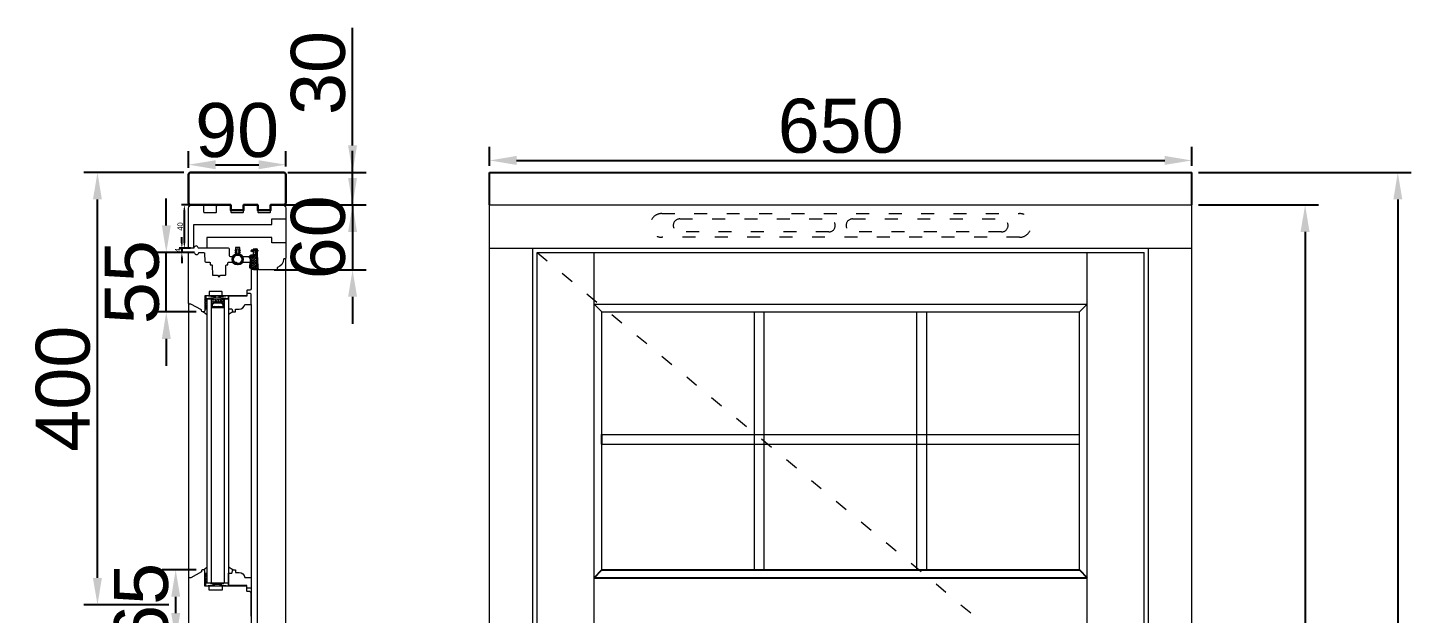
# Model space of a CAD drawing. Header units: millimetres. Extents: x 0 to 182016, y 11 to 3710.
# Drawn here: x 137116 to 138397, y 2054 to 2596 of the extents above; entities that cross this region are included whole.
import ezdxf

# ---------------------------------------------------------------- set-up
doc = ezdxf.new("R2010")
doc.units = ezdxf.units.MM
doc.linetypes.add('ACAD_ISO03W100', pattern=[30, 12, -18])
for name, color, linetype, lineweight in [('Matmenys', 10, 'Continuous', 20), ('OTHER', 251, 'Continuous', 13), ('Stakta', 7, 'Continuous', 25), ('Testinės profilio linijos', 7, 'Continuous', 5)]:
    doc.layers.add(name, color=color, linetype=linetype, lineweight=lineweight)
doc.layers.add('Stiklo paketas', color=7, linetype='Continuous')
doc.styles.get("Standard").update_dxf_attribs({"font": 'arial.ttf'})
doc.dimstyles.new('2', dxfattribs={"dimscale": 2, "dimtxt": 2.5, "dimasz": 2.5, "dimexe": 1.25, "dimexo": 0.625, "dimtad": 1, "dimtxsty": 'Standard', "dimcen": 2.5, "dimadec": 0, "dimazin": 0, "dimtfac": 1, "dimtmove": 0, "dimatfit": 3, "dimfxl": 1, "dimarcsym": 0})
doc.dimstyles.new('Padidinti matmenys', dxfattribs={"dimscale": 10, "dimtxt": 5, "dimasz": 2.5, "dimexe": 1.25, "dimexo": 0.625, "dimtad": 1, "dimdec": 1, "dimtxsty": 'Standard', "dimcen": 2.5, "dimadec": 0, "dimazin": 0, "dimtfac": 1, "dimtdec": 1, "dimtmove": 0, "dimatfit": 3, "dimfxl": 1, "dimarcsym": 0})

# ---------------------------------------------------------------- blocks, each defined once
blk = doc.blocks.new('*D1897')
at = {"color": 0, "lineweight": -2, "transparency": 16777216}
for p, q in [((137543.6, 2468.4), (137543.6, 2485.8)), ((138193.6, 2468.4), (138193.6, 2485.8)), ((137568.6, 2473.3), (138168.6, 2473.3))]:
    blk.add_line(p, q, dxfattribs=at)
at = {"color": 0, "transparency": 16777216}
for points in [[(137568.6, 2477.5), (137568.6, 2469.2), (137543.6, 2473.3)], [(138168.6, 2477.5), (138168.6, 2469.2), (138193.6, 2473.3)]]:
    blk.add_solid(points, dxfattribs=at)
at = {"layer": 'Defpoints', "color": 0, "transparency": 16777216}
for p in [(138193.6, 2473.3), (137543.6, 2462.2), (138193.6, 2462.2)]:
    blk.add_point(p, dxfattribs=at)
at = {"color": 0, "lineweight": 5, "transparency": 16777216, "insert": (137868.6, 2505.1), "char_height": 50, "attachment_point": 5}
blk.add_mtext('650', dxfattribs=at)
blk = doc.blocks.new('*D1898')
at = {"color": 0, "lineweight": -2, "transparency": 16777216}
for p, q in [((138199.8, 2432.2), (138311.1, 2432.2)), ((138298.6, 2407.2), (138298.6, 1337.2)), ((138249.8, 1312.2), (138311.1, 1312.2))]:
    blk.add_line(p, q, dxfattribs=at)
at = {"color": 0, "transparency": 16777216}
for points in [[(138294.4, 2407.2), (138302.7, 2407.2), (138298.6, 2432.2)], [(138294.4, 1337.2), (138302.7, 1337.2), (138298.6, 1312.2)]]:
    blk.add_solid(points, dxfattribs=at)
at = {"layer": 'Defpoints', "color": 0, "transparency": 16777216}
for p in [(138193.6, 2432.2), (138243.6, 1312.2), (138298.6, 1312.2)]:
    blk.add_point(p, dxfattribs=at)
at = {"color": 0, "lineweight": 5, "transparency": 16777216, "insert": (138266.8, 1872.2), "char_height": 50, "attachment_point": 5, "rotation": 90}
blk.add_mtext('1120', dxfattribs=at)
blk = doc.blocks.new('*D1899')
at = {"layer": 'Defpoints', "color": 0, "transparency": 16777216}
for p in [(137273.4, 2432.2), (137261, 2392.2), (137267.9, 2392.2)]:
    blk.add_point(p, dxfattribs=at)
at = {"layer": 'Matmenys', "color": 0, "lineweight": -2, "transparency": 16777216}
for p, q in [((137272.1, 2432.2), (137258.5, 2432.2)), ((137261, 2427.2), (137261, 2397.2)), ((137266.6, 2392.2), (137258.5, 2392.2))]:
    blk.add_line(p, q, dxfattribs=at)
at = {"layer": 'Matmenys', "color": 0, "transparency": 16777216}
for points in [[(137260.2, 2427.2), (137261.9, 2427.2), (137261, 2432.2)], [(137260.2, 2397.2), (137261.9, 2397.2), (137261, 2392.2)]]:
    blk.add_solid(points, dxfattribs=at)
at = {"layer": 'Matmenys', "color": 0, "lineweight": 5, "transparency": 16777216, "insert": (137257.2, 2412.2), "char_height": 5, "attachment_point": 5, "rotation": 90}
blk.add_mtext('40', dxfattribs=at)
blk = doc.blocks.new('*D1900')
at = {"color": 0, "lineweight": -2, "transparency": 16777216}
for p, q in [((137416.8, 2457.2), (137416.8, 2482.2)), ((137352.6, 2432.2), (137429.3, 2432.2)), ((137416.8, 2432.2), (137416.8, 2372.2)), ((137344.1, 2372.2), (137429.3, 2372.2)), ((137416.8, 2347.2), (137416.8, 2322.2))]:
    blk.add_line(p, q, dxfattribs=at)
at = {"color": 0, "transparency": 16777216}
for points in [[(137412.6, 2457.2), (137420.9, 2457.2), (137416.8, 2432.2)], [(137412.6, 2347.2), (137420.9, 2347.2), (137416.8, 2372.2)]]:
    blk.add_solid(points, dxfattribs=at)
at = {"layer": 'Defpoints', "color": 0, "transparency": 16777216}
for p in [(137346.4, 2432.2), (137337.9, 2372.2), (137416.8, 2372.2)]:
    blk.add_point(p, dxfattribs=at)
at = {"color": 0, "lineweight": 5, "transparency": 16777216, "insert": (137385, 2402.2), "char_height": 50, "attachment_point": 5, "rotation": 90}
blk.add_mtext('60', dxfattribs=at)
blk = doc.blocks.new('*D1901')
at = {"color": 0, "lineweight": -2, "transparency": 16777216}
for p, q in [((137244.3, 2413.2), (137244.3, 2438.2)), ((137270.4, 2388.2), (137231.8, 2388.2)), ((137244.3, 2333.2), (137244.3, 2388.2)), ((137272.1, 2333.2), (137231.8, 2333.2)), ((137244.3, 2308.2), (137244.3, 2283.2))]:
    blk.add_line(p, q, dxfattribs=at)
at = {"color": 0, "transparency": 16777216}
for points in [[(137240.2, 2413.2), (137248.5, 2413.2), (137244.3, 2388.2)], [(137240.2, 2308.2), (137248.5, 2308.2), (137244.3, 2333.2)]]:
    blk.add_solid(points, dxfattribs=at)
at = {"layer": 'Defpoints', "color": 0, "transparency": 16777216}
for p in [(137244.3, 2388.2), (137276.6, 2388.2), (137278.4, 2333.2)]:
    blk.add_point(p, dxfattribs=at)
at = {"color": 0, "lineweight": 5, "transparency": 16777216, "insert": (137212.7, 2360.7), "char_height": 50, "attachment_point": 5, "rotation": 90}
blk.add_mtext('55', dxfattribs=at)
blk = doc.blocks.new('*D1902')
at = {"color": 0, "lineweight": -2, "transparency": 16777216}
for p, q in [((137264.9, 2466.4), (137264.9, 2481.9)), ((137354.9, 2467.6), (137354.9, 2481.9)), ((137289.9, 2469.4), (137329.9, 2469.4))]:
    blk.add_line(p, q, dxfattribs=at)
at = {"color": 0, "transparency": 16777216}
for points in [[(137289.9, 2473.5), (137289.9, 2465.2), (137264.9, 2469.4)], [(137329.9, 2473.5), (137329.9, 2465.2), (137354.9, 2469.4)]]:
    blk.add_solid(points, dxfattribs=at)
at = {"layer": 'Defpoints', "color": 0, "transparency": 16777216}
for p in [(137264.9, 2460.2), (137354.9, 2469.4), (137354.9, 2461.3)]:
    blk.add_point(p, dxfattribs=at)
at = {"color": 0, "lineweight": 5, "transparency": 16777216, "insert": (137309.9, 2501.1), "char_height": 50, "attachment_point": 5}
blk.add_mtext('90', dxfattribs=at)
blk = doc.blocks.new('*D1903')
at = {"layer": 'Defpoints', "color": 0, "transparency": 16777216}
for p in [(137258.7, 2388.2), (137267.9, 2392.2), (137268.1, 2388.2)]:
    blk.add_point(p, dxfattribs=at)
at = {"layer": 'Matmenys', "color": 0, "lineweight": -2, "transparency": 16777216}
for p, q in [((137258.7, 2397.2), (137258.7, 2402.2)), ((137266.6, 2392.2), (137256.2, 2392.2)), ((137266.9, 2388.2), (137256.2, 2388.2)), ((137258.7, 2392.2), (137258.7, 2388.2)), ((137258.7, 2383.2), (137258.7, 2378.2))]:
    blk.add_line(p, q, dxfattribs=at)
at = {"layer": 'Matmenys', "color": 0, "transparency": 16777216}
for points in [[(137257.9, 2397.2), (137259.6, 2397.2), (137258.7, 2392.2)], [(137257.9, 2383.2), (137259.6, 2383.2), (137258.7, 2388.2)]]:
    blk.add_solid(points, dxfattribs=at)
at = {"layer": 'Matmenys', "color": 0, "lineweight": 5, "transparency": 16777216, "insert": (137255, 2390.2), "char_height": 5, "attachment_point": 5, "rotation": 90}
blk.add_mtext('4', dxfattribs=at)
blk = doc.blocks.new('*D2133')
at = {"color": 0, "lineweight": -2, "ltscale": 0.1, "transparency": 16777216}
for p, q in [((137416.8, 2487.2), (137416.8, 2596.1)), ((137356.8, 2462.2), (137429.3, 2462.2)), ((137416.8, 2432.2), (137416.8, 2462.2)), ((137356.8, 2432.2), (137429.3, 2432.2)), ((137416.8, 2407.2), (137416.8, 2382.2))]:
    blk.add_line(p, q, dxfattribs=at)
at = {"color": 0, "ltscale": 0.1, "transparency": 16777216}
for points in [[(137412.6, 2487.2), (137420.9, 2487.2), (137416.8, 2462.2)], [(137412.6, 2407.2), (137420.9, 2407.2), (137416.8, 2432.2)]]:
    blk.add_solid(points, dxfattribs=at)
at = {"layer": 'Defpoints', "color": 0, "ltscale": 0.1, "transparency": 16777216}
for p in [(137350.6, 2462.2), (137416.8, 2462.2), (137350.6, 2432.2)]:
    blk.add_point(p, dxfattribs=at)
at = {"color": 0, "ltscale": 0.1, "transparency": 16777216, "insert": (137385, 2554.2), "char_height": 50, "attachment_point": 5, "rotation": 90}
blk.add_mtext('30', dxfattribs=at)
blk = doc.blocks.new('*D2134')
at = {"color": 0, "lineweight": -2, "ltscale": 0.1, "transparency": 16777216}
for p, q in [((138199.8, 2462.2), (138396.9, 2462.2)), ((138384.4, 2437.2), (138384.4, 1337.2)), ((138249.8, 1312.2), (138396.9, 1312.2))]:
    blk.add_line(p, q, dxfattribs=at)
at = {"color": 0, "ltscale": 0.1, "transparency": 16777216}
for points in [[(138380.3, 2437.2), (138388.6, 2437.2), (138384.4, 2462.2)], [(138380.3, 1337.2), (138388.6, 1337.2), (138384.4, 1312.2)]]:
    blk.add_solid(points, dxfattribs=at)
at = {"layer": 'Defpoints', "color": 0, "ltscale": 0.1, "transparency": 16777216}
for p in [(138193.6, 2462.2), (138243.6, 1312.2), (138384.4, 1312.2)]:
    blk.add_point(p, dxfattribs=at)
at = {"color": 0, "ltscale": 0.1, "transparency": 16777216, "insert": (138352.6, 1887.2), "char_height": 50, "attachment_point": 5, "rotation": 90}
blk.add_mtext('1150', dxfattribs=at)
blk = doc.blocks.new('tv')
at = {"linetype": 'ACAD_ISO03W100', "lineweight": 5}
for p, q in [((29400.1, 41533.7), (29731.1, 41533.7)), ((29731.1, 41511.7), (29400.1, 41511.7))]:
    blk.add_line(p, q, dxfattribs=at)
for points in [[(29416.6, 41528.7), (29554.6, 41528.7, -1), (29554.6, 41516.7), (29416.6, 41516.7, -1)], [(29576.6, 41516.7, -1), (29576.6, 41528.7), (29714.6, 41528.7, -1), (29714.6, 41516.7)]]:
    blk.add_lwpolyline(points, format="xyb", close=True, dxfattribs=at)
for centre, start, end in [((29400.1, 41522.7), 90, 270), ((29731.1, 41522.7), 270, 90)]:
    blk.add_arc(centre, 11, start, end, dxfattribs=at)
blk = doc.blocks.new('*D1959')
at = {"color": 0, "lineweight": -2, "ltscale": 0.1, "transparency": 16777216}
for p, q in [((137272.1, 2094.7), (137240.5, 2094.7)), ((137253, 2054.7), (137253, 2069.7)), ((137272.2, 2029.7), (137240.5, 2029.7))]:
    blk.add_line(p, q, dxfattribs=at)
at = {"color": 0, "ltscale": 0.1, "transparency": 16777216}
for points in [[(137248.9, 2069.7), (137257.2, 2069.7), (137253, 2094.7)], [(137248.9, 2054.7), (137257.2, 2054.7), (137253, 2029.7)]]:
    blk.add_solid(points, dxfattribs=at)
at = {"layer": 'Defpoints', "color": 0, "ltscale": 0.1, "transparency": 16777216}
for p in [(137253, 2094.7), (137278.4, 2094.7), (137278.4, 2029.7)]:
    blk.add_point(p, dxfattribs=at)
at = {"color": 0, "ltscale": 0.1, "transparency": 16777216, "insert": (137221.2, 2062.2), "char_height": 50, "attachment_point": 5, "rotation": 90}
blk.add_mtext('65', dxfattribs=at)
blk = doc.blocks.new('*D1960')
at = {"color": 0, "lineweight": -2, "ltscale": 0.1, "transparency": 16777216}
for p, q in [((137260.7, 2462.2), (137168.1, 2462.2)), ((137180.6, 2087.2), (137180.6, 2437.2)), ((137246.8, 2062.2), (137168.1, 2062.2))]:
    blk.add_line(p, q, dxfattribs=at)
at = {"color": 0, "ltscale": 0.1, "transparency": 16777216}
for points in [[(137176.4, 2437.2), (137184.7, 2437.2), (137180.6, 2462.2)], [(137176.4, 2087.2), (137184.7, 2087.2), (137180.6, 2062.2)]]:
    blk.add_solid(points, dxfattribs=at)
at = {"layer": 'Defpoints', "color": 0, "ltscale": 0.1, "transparency": 16777216}
for p in [(137180.6, 2462.2), (137266.9, 2462.2), (137253, 2062.2)]:
    blk.add_point(p, dxfattribs=at)
at = {"color": 0, "ltscale": 0.1, "transparency": 16777216, "insert": (137148.8, 2262.2), "char_height": 50, "attachment_point": 5, "rotation": 90}
blk.add_mtext('400', dxfattribs=at)

msp = doc.modelspace()

# ---------------------------------------------------------------- hatches: boundary and pattern name
at = {"lineweight": 0, "ltscale": 0.5}
h = msp.add_hatch(dxfattribs=at)
h.set_pattern_fill('ANSI37', color=256, scale=0.5, style=0)
h.set_pattern_definition([(45, (137279.8997, 2348.6922), (-1.12253, 1.12253), []), (135, (137279.8997, 2348.6922), (-1.12253, -1.12253), [])])
h.paths.add_polyline_path([(137281.8996738, 2336.1922216), (137281.8996738, 2345.1922216), (137279.8996738, 2345.1922216), (137279.8996738, 2336.1922216)])
at = {"lineweight": 0}
h = msp.add_hatch(dxfattribs=at)
h.set_pattern_fill('HEX', color=256, scale=0.25, style=0)
h.set_pattern_definition([(360, (124378.4907, 20692.4632), (-7e-16, -1.374815), [0.79375, -1.5875]), (240, (124378.4907, 20692.4632), (-1.190624716, 0.6874075), [0.79375, -1.5875]), (300, (124379.2844, 20692.4632), (-1.190624716, -0.6874075), [0.79375, -1.5875])])
h.paths.add_polyline_path([(137285.8989647, 2345.1922216), (137285.8989647, 2340.1922216), (137287.8989647, 2342.1922216), (137295.8989647, 2342.1922216), (137297.8989647, 2340.1922216), (137297.8996738, 2345.1922216)])
h = msp.add_hatch(dxfattribs=at)
h.set_pattern_fill('JIS_WOOD', color=256, style=0)
h.set_pattern_definition([(315, (124378.4907, 20692.46325), (-0.5, -0.5), [])])
h.paths.add_polyline_path([(137295.8989647, 2342.1922216), (137287.8989647, 2342.1922216), (137285.8989647, 2340.1922216), (137285.8989647, 2337.1922216), (137297.9355473, 2337.1744882), (137297.8989647, 2340.1922216)])
h.paths.add_polyline_path([(137288.3131783, 2341.1922216), (137295.4847512, 2341.1922216), (137296.8989647, 2339.7780081), (137296.8989647, 2338.1922216), (137286.8989647, 2338.1922216), (137286.8989647, 2339.7780081)], flags=16)
at = {"lineweight": 0, "ltscale": 0.5}
h = msp.add_hatch(dxfattribs=at)
h.set_pattern_fill('ANSI37', color=256, scale=0.5, style=0)
h.set_pattern_definition([(45, (137279.8997, 1038.8163), (-1.122532, 1.122532), []), (135, (137279.8997, 1038.8163), (-1.122532, -1.122532), [])])
h.paths.add_polyline_path([(137281.8996742, 2091.6690019), (137281.8996742, 2082.6690019), (137279.8996742, 2082.6690019), (137279.8996742, 2091.6690019)])
at = {"layer": 'Matmenys'}
h = msp.add_hatch(dxfattribs=at)
h.set_pattern_fill('ANSI37', color=252, scale=0.5, angle=-180, style=0)
h.set_pattern_definition([(225, (-18340.3964, -1098233.8803), (1.1225320151, -1.1225320151), []), (315, (-18340.3964, -1098233.8803), (1.1225320151, 1.1225320151), [])])
edge = h.paths.add_edge_path()
edge.add_arc((137328.0194037, 2375.7063735), 0.1, 273.5893456117, 363.5893456117, ccw=False)
edge.add_line((137328.0256642, 2375.6065696), (137326.4779784, 2375.5094864))
edge.add_arc((137326.4936296, 2375.2599768), 0.25, 93.5893456117, 273.5893456117)
edge.add_line((137326.5092809, 2375.0104672), (137328.5559858, 2375.1388529))
edge.add_arc((137328.5497253, 2375.2386567), 0.1, 273.5893456117, 363.589345619)
edge.add_line((137328.6495292, 2375.2449172), (137328.7251722, 2375.2496622))
edge.add_line((137328.7251722, 2375.2496622), (137328.8494865, 2373.2678613))
edge.add_spline(control_points=[(137328.8494865, 2373.2678613), (137328.8376842, 2373.1887028), (137328.8265086, 2373.1187111), (137328.8047147, 2373.0349603), (137328.7953289, 2373.011396), (137328.782634, 2372.987513), (137328.7763848, 2372.9794534), (137328.750796, 2372.9549655), (137328.721559, 2372.9360727), (137328.6172392, 2372.9023693), (137328.544307, 2372.8892474), (137328.2913239, 2372.8695452), (137328.0774898, 2372.8800435), (137327.6350114, 2372.8993717), (137327.4156825, 2372.9038471), (137326.9957916, 2372.9049232), (137326.7927055, 2372.9018913), (137326.2024981, 2372.8891808), (137325.834448, 2372.8760044), (137325.0812666, 2372.8762661), (137324.7045167, 2372.8947624), (137324.1114123, 2372.9979488), (137323.8838413, 2373.0578428), (137323.4867401, 2373.2108784), (137323.3149524, 2373.2936278), (137322.9737847, 2373.497628), (137322.807582, 2373.6177428), (137322.5164223, 2373.8851879), (137322.3928423, 2374.0328616), (137322.2331236, 2374.3140461), (137322.1855696, 2374.4493424), (137322.1259647, 2374.7506412), (137322.1152613, 2374.9142412), (137322.1290052, 2375.498838), (137322.2237594, 2375.9627536), (137322.3955017, 2376.8552497), (137322.4791963, 2377.2823299), (137322.6903826, 2378.3606785), (137322.8241167, 2379.0187291), (137322.9490427, 2380.011831), (137322.9795366, 2380.3154322), (137323.003872, 2380.9374758), (137322.9963313, 2381.2533798), (137322.9114469, 2381.8025881), (137322.8501083, 2382.0386715), (137322.6776479, 2382.4393229), (137322.5827995, 2382.5979554), (137322.3985311, 2382.8966142), (137322.3086736, 2383.0380715), (137322.1525905, 2383.3398543), (137322.0826204, 2383.5049071), (137321.9628891, 2383.8700288), (137321.9198866, 2384.0709789), (137321.8959879, 2384.4103955), (137321.9091937, 2384.552381), (137321.969233, 2384.7476017), (137322.0059731, 2384.8129295), (137322.1145223, 2384.9396528), (137322.1865884, 2384.9988307), (137322.450676, 2385.1559082), (137322.6917843, 2385.2374079), (137323.2421953, 2385.3540252), (137323.5503904, 2385.3905567), (137324.1466082, 2385.4438282), (137324.4341591, 2385.4630506), (137324.964649, 2385.5064101), (137325.2129075, 2385.5285463), (137325.6177098, 2385.5647606), (137325.7751131, 2385.578847), (137326.0990455, 2385.6069691), (137326.2773627, 2385.6220052), (137326.5802298, 2385.6902902), (137326.6980518, 2385.7259252), (137326.9105306, 2385.821522), (137327.0044454, 2385.8746689), (137327.1496391, 2385.9933096), (137327.2046572, 2386.0489319), (137327.2937492, 2386.1726991), (137327.3266286, 2386.2363261), (137327.3747968, 2386.3551902), (137327.391678, 2386.4122672), (137327.4176219, 2386.5128476), (137327.4273395, 2386.5572432), (137327.4363755, 2386.5982395)], knot_values=[0, 0, 0, 0, 0.2245066002, 0.2245066002, 0.377043448, 0.377043448, 0.5295802957, 0.5295802957, 0.8082977366, 0.8082977366, 1.0870151774, 1.0870151774, 1.6244414062, 1.6244414062, 2.161867635, 2.161867635, 2.6992938638, 2.6992938638, 3.7741463214, 3.7741463214, 5.0334406395, 5.0334406395, 5.8656302806, 5.8656302806, 6.5060139406, 6.5060139406, 7.1463976006, 7.1463976006, 7.7996240151, 7.7996240151, 8.3563201169, 8.3563201169, 8.9130162187, 8.9130162187, 10.239934143, 10.239934143, 11.5668520673, 11.5668520673, 13.5970761059, 13.5970761059, 14.4582175179, 14.4582175179, 15.3193589298, 15.3193589298, 15.9856015553, 15.9856015553, 16.5061017172, 16.5061017172, 17.0266018791, 17.0266018791, 17.547102041, 17.547102041, 18.1672448488, 18.1672448488, 18.7176261004, 18.7176261004, 19.1465766047, 19.1465766047, 19.5755271091, 19.5755271091, 20.3898249977, 20.3898249977, 21.2041228863, 21.2041228863, 21.9655448497, 21.9655448497, 22.7269668131, 22.7269668131, 23.2229068178, 23.2229068178, 23.7188468224, 23.7188468224, 24.0184411081, 24.0184411081, 24.2549295987, 24.2549295987, 24.4119994701, 24.4119994701, 24.5501072405, 24.5501072405, 24.6882150108, 24.6882150108, 24.8099116426, 24.8099116426, 24.8099116426, 24.8099116426], degree=3, periodic=0)
edge.add_line((137327.4363755, 2386.5982395), (137328.1192075, 2375.712634))

# ---------------------------------------------------------------- linework, layer by layer
at = {"ltscale": 0.1}
for p, q in [((137543.5933248, 2462.192222), (138193.5822219, 2462.192222)), ((137543.5933248, 2432.192222), (137543.5933248, 2462.192222)), ((138193.5822219, 2432.192222), (138193.5822219, 2462.192222)), ((137647.5933252, 2210.9256242), (137647.5933252, 2219.9256242)), ((137647.5933252, 2094.6690019), (138089.5822219, 2094.6690019)), ((137640.2762308, 2087.3519076), (138096.8993162, 2087.3519076))]:
    msp.add_line(p, q, dxfattribs=at)
at = {"lineweight": 5}
for p, q in [((137543.5933248, 2432.192222), (138193.5822219, 2432.192222)), ((137543.5933248, 1347.5116013), (137543.5933248, 2432.192222)), ((138193.5822219, 1347.5116013), (138193.5822219, 2432.192222)), ((137543.5933248, 2392.1922216), (138193.5822219, 2392.1922216)), ((137583.5933248, 1347.5116013), (137583.5933248, 2392.1922216)), ((137587.5933248, 2388.1922216), (138149.5822219, 2388.1922216)), ((137587.5933248, 1354.9617728), (137587.5933248, 2388.1922216)), ((137640.2762308, 1354.9617728), (137640.2762308, 2388.1922216)), ((138096.8993162, 1354.9617728), (138096.8993162, 2388.1922216)), ((138149.5822216, 1354.9617728), (138149.5822216, 2388.1922216)), ((138153.5822216, 1347.5116013), (138153.5822216, 2392.1922216)), ((137640.2762308, 2340.5093159), (138096.8993162, 2340.5093159)), ((137647.5933252, 2333.1922216), (137640.2762308, 2340.5093159)), ((137647.5933252, 2333.1922216), (138089.5822219, 2333.1922216)), ((137647.5933252, 2094.6690019), (137647.5933252, 2333.1922216)), ((137788.9266585, 2094.6690019), (137788.9266585, 2333.1922216)), ((137797.9266585, 2094.6690019), (137797.9266585, 2333.1922216)), ((137939.2599918, 2094.6690019), (137939.2599918, 2333.1922216)), ((137948.2599918, 2094.6690019), (137948.2599918, 2333.1922216)), ((138089.5822219, 2333.1922216), (138096.8993162, 2340.5093159)), ((138089.5822219, 2094.6690019), (138089.5822219, 2333.1922216)), ((137647.5933252, 2219.9256242), (138089.5822219, 2219.9256242)), ((137647.5933252, 2210.9256242), (138089.5822219, 2210.9256242))]:
    msp.add_line(p, q, dxfattribs=at)
for p, q in [((137327.1570088, 2391.0518615), (137322.8099183, 2390.068415)), ((137322.8099183, 2390.068415), (137323.0305731, 2389.093063)), ((137326.2505796, 2389.8215282), (137323.0305731, 2389.093063)), ((137327.1887154, 2390.546399), (137326.1402522, 2390.3092042)), ((137326.1402522, 2390.3092042), (137326.2505796, 2389.8215282)), ((137327.646789, 2391.2304498), (137327.1477698, 2391.1991474)), ((137327.1477698, 2391.1991474), (137327.1570088, 2391.0518615)), ((137327.1887154, 2390.546399), (137328.1192075, 2375.712634)), ((137328.7132537, 2390.2001086), (137327.646789, 2391.2304498)), ((137327.6924091, 2390.5031811), (137328.6495292, 2375.2449172)), ((137328.7601517, 2389.4524679), (137327.6924091, 2390.5031811)), ((137328.7132537, 2390.2001086), (137328.7601517, 2389.4524679)), ((137328.0256642, 2375.6065696), (137326.4779784, 2375.5094864)), ((137328.5559858, 2375.1388529), (137326.5092809, 2375.0104672)), ((137328.6495292, 2375.2449172), (137328.7251722, 2375.2496622))]:
    msp.add_line(p, q)
at = {"color": 1}
for p, q in [((137327.1434073, 2386.6628123), (137327.0329777, 2388.4232636)), ((137328.8494865, 2373.2678613), (137327.8938292, 2388.502806)), ((137329.1462066, 2373.223621), (137328.1849119, 2388.5484365))]:
    msp.add_line(p, q, dxfattribs=at)
at = {"linetype": 'ACAD_ISO03W100', "lineweight": 5}
msp.add_line((137587.5933248, 2388.1922216), (138149.5822216, 1921.5769972), dxfattribs=at)
at = {"lineweight": 0}
for p, q in [((137301.8989647, 2345.1922216), (137280.8989647, 2348.1922216)), ((137301.8989647, 2348.1922216), (137280.8989647, 2345.1922216)), ((137278.8996738, 2333.1922216), (137281.8996738, 2330.9055565)), ((137279.8996738, 2336.1922216), (137281.8996738, 2336.1922216)), ((137305.8996738, 2333.1922216), (137301.8996738, 2330.9055565)), ((137278.8996742, 2094.6690019), (137281.8996742, 2096.955667)), ((137279.8996742, 2091.6690019), (137281.8996742, 2091.6690019)), ((137305.8996742, 2094.6690019), (137301.8996742, 2096.955667)), ((137279.8996742, 2082.6690019), (137282.8996742, 2082.6690019)), ((137301.8989652, 2082.6690019), (137280.8989652, 2079.6690019)), ((137301.8989652, 2079.6690019), (137280.8989652, 2082.6690019))]:
    msp.add_line(p, q, dxfattribs=at)
at = {"lineweight": 9}
for p, q in [((137281.8996738, 2345.1921365), (137281.8996738, 2082.6690019)), ((137285.8996738, 2345.1921365), (137285.8996738, 2082.6690019)), ((137297.8996738, 2345.1921365), (137297.8996738, 2082.6690019)), ((137301.8996738, 2345.1921365), (137301.8996738, 2082.6690019)), ((137322.8996738, 2340.1922216), (137322.8996738, 1402.9617728))]:
    msp.add_line(p, q, dxfattribs=at)
at = {"lineweight": 30}
msp.add_lwpolyline([(137266.9084388, 2432.192222), (137303.1584395, 2432.192222), (137303.9084388, 2432.192222), (137303.9084388, 2427.192222), (137315.9084388, 2427.192222), (137315.9084388, 2432.192222), (137328.1584395, 2432.192222), (137328.9084388, 2432.192222), (137328.9084388, 2427.192222), (137340.9084388, 2427.192222), (137340.9084388, 2432.192222), (137352.9084388, 2432.192222, 0.4142135624), (137354.9084388, 2434.192222), (137354.9084388, 2460.192222), (137354.9084388, 2460.192222, 0.4142135624), (137352.9084388, 2462.192222), (137266.9084388, 2462.192222, 0.4142135624), (137264.9084388, 2460.192222), (137264.9084388, 2434.192222, 0.4142135624)], format="xyb", close=True, dxfattribs=at)
at = {"lineweight": 5}
msp.add_lwpolyline([(137269.9082368, 2392.1922216), (137269.9082368, 2414.1922216), (137341.9084388, 2414.1922216), (137341.9084388, 2419.1922216), (137354.9084388, 2419.1922216), (137354.9084388, 2397.1922216), (137341.9084388, 2397.1922216), (137341.9084388, 2402.1922216), (137281.9082368, 2402.1922216), (137281.9082368, 2392.1922216)], dxfattribs=at)
at = {"lineweight": 0}
for points in [[(137301.8989647, 2348.1922216), (137280.8989647, 2348.1922216), (137280.8989647, 2345.1922216), (137301.8989647, 2345.1922216)], [(137295.8989647, 2342.1922216), (137287.8989647, 2342.1922216), (137285.8989647, 2340.1922216), (137285.8989647, 2337.1922216), (137297.8989647, 2337.1922216), (137297.8989647, 2340.1922216)], [(137295.4847512, 2341.1922216), (137288.3131783, 2341.1922216), (137286.8989647, 2339.7780081), (137286.8989647, 2338.1922216), (137296.8989647, 2338.1922216), (137296.8989647, 2339.7780081)], [(137301.8989652, 2079.6690019), (137280.8989652, 2079.6690019), (137280.8989652, 2082.6690019), (137301.8989652, 2082.6690019)]]:
    msp.add_lwpolyline(points, close=True, dxfattribs=at)
for points in [[(137316.8996738, 2340.1922216), (137322.8996738, 2340.1922216), (137322.8996738, 2349.1922216, 0.4142135624), (137321.8996738, 2350.1922216), (137318.8996738, 2350.1922216), (137318.8996738, 2347.6922216), (137301.8996738, 2347.6922216), (137301.8996738, 2336.1922216), (137304.8996738, 2336.1922216), (137305.8996738, 2333.1922216), (137308.3996738, 2333.1922216), (137308.3996738, 2335.6922216), (137311.9247366, 2335.6922216, 0.3851703882), (137316.8996738, 2340.1922216)], [(137316.8996742, 2087.6690019), (137322.8996742, 2087.6690019), (137322.8996742, 2078.6690019, -0.4142135624), (137321.8996742, 2077.6690019), (137318.8996742, 2077.6690019), (137318.8996742, 2080.1690019), (137301.8996742, 2080.1690019), (137301.8996742, 2091.6690019), (137304.8996742, 2091.6690019), (137305.8996742, 2094.6690019), (137308.3996742, 2094.6690019), (137308.3996742, 2092.1690019), (137311.924737, 2092.1690019, -0.3851703882), (137316.8996742, 2087.6690019)]]:
    msp.add_lwpolyline(points, format="xyb", dxfattribs=at)
at = {"ltscale": 0.1}
for points in [[(137640.2762308, 2087.3519076), (137647.5933252, 2094.6690019)], [(138089.5822219, 2094.6690019), (138096.8993162, 2087.3519076)]]:
    msp.add_lwpolyline(points, dxfattribs=at)
at = {"color": 18, "linetype": 'ByBlock', "true_color": 0x000000}
for radius in [4.85, 4.25]:
    msp.add_circle((137310.3986083, 2381.8661488), radius, dxfattribs=at)
for centre, radius, start, end in [((137326.4936296, 2375.2599768), 0.25, 93.5893456108, 273.5893456108), ((137328.0194037, 2375.7063735), 0.1, 273.5893456108, 3.5893456092), ((137328.5497253, 2375.2386567), 0.1, 273.5893456108, 3.5893456092)]:
    msp.add_arc(centre, radius, start, end)
at = {"color": 1}
msp.add_spline([(137329.1462066, 2373.223621), (137329.0557099, 2372.8621207), (137327.7818514, 2372.5925798), (137323.0894784, 2373.0809691), (137321.9994721, 2374.1241669), (137321.9808557, 2376.2876388), (137322.3112296, 2377.9856786), (137322.658146, 2380.1511195), (137322.4587172, 2382.1878411), (137321.9825482, 2383.0160859), (137321.7022849, 2384.870626), (137324.4144634, 2385.7630719), (137325.893339, 2385.8902395), (137326.5806069, 2386.0082108), (137327.0224922, 2386.3104165), (137327.1434073, 2386.6628123)], degree=3, dxfattribs=at)
msp.add_open_spline([(137328.8494865, 2373.2678613), (137328.8376842, 2373.1887028), (137328.8265086, 2373.1187111), (137328.8047147, 2373.0349603), (137328.7953289, 2373.011396), (137328.782634, 2372.987513), (137328.7763848, 2372.9794534), (137328.750796, 2372.9549655), (137328.721559, 2372.9360727), (137328.6172392, 2372.9023693), (137328.544307, 2372.8892474), (137328.2913239, 2372.8695452), (137328.0774898, 2372.8800435), (137327.6350114, 2372.8993717), (137327.4156825, 2372.9038471), (137326.9957916, 2372.9049232), (137326.7927055, 2372.9018913), (137326.2024981, 2372.8891808), (137325.834448, 2372.8760044), (137325.0812666, 2372.8762661), (137324.7045167, 2372.8947624), (137324.1114123, 2372.9979488), (137323.8838413, 2373.0578428), (137323.4867401, 2373.2108784), (137323.3149524, 2373.2936278), (137322.9737847, 2373.497628), (137322.807582, 2373.6177428), (137322.5164223, 2373.8851879), (137322.3928423, 2374.0328616), (137322.2331236, 2374.3140461), (137322.1855696, 2374.4493424), (137322.1259647, 2374.7506412), (137322.1152613, 2374.9142412), (137322.1290052, 2375.498838), (137322.2237594, 2375.9627536), (137322.3955017, 2376.8552497), (137322.4791963, 2377.2823299), (137322.6903826, 2378.3606785), (137322.8241167, 2379.0187291), (137322.9490427, 2380.011831), (137322.9795366, 2380.3154322), (137323.003872, 2380.9374758), (137322.9963313, 2381.2533798), (137322.9114469, 2381.8025881), (137322.8501083, 2382.0386715), (137322.6776479, 2382.4393229), (137322.5827995, 2382.5979554), (137322.3985311, 2382.8966142), (137322.3086736, 2383.0380715), (137322.1525905, 2383.3398543), (137322.0826204, 2383.5049071), (137321.9628891, 2383.8700288), (137321.9198866, 2384.0709789), (137321.8959879, 2384.4103955), (137321.9091937, 2384.552381), (137321.969233, 2384.7476017), (137322.0059731, 2384.8129295), (137322.1145223, 2384.9396528), (137322.1865884, 2384.9988307), (137322.450676, 2385.1559082), (137322.6917843, 2385.2374079), (137323.2421953, 2385.3540252), (137323.5503904, 2385.3905567), (137324.1466082, 2385.4438282), (137324.4341591, 2385.4630506), (137324.964649, 2385.5064101), (137325.2129075, 2385.5285463), (137325.6177098, 2385.5647606), (137325.7751131, 2385.578847), (137326.0990455, 2385.6069691), (137326.2773627, 2385.6220052), (137326.5802298, 2385.6902902), (137326.6980518, 2385.7259252), (137326.9105306, 2385.821522), (137327.0044454, 2385.8746689), (137327.1496391, 2385.9933096), (137327.2046572, 2386.0489319), (137327.2937492, 2386.1726991), (137327.3266286, 2386.2363261), (137327.3747968, 2386.3551902), (137327.391678, 2386.4122672), (137327.4176219, 2386.5128476), (137327.4273395, 2386.5572432), (137327.4363755, 2386.5982395)], degree=3, knots=[0, 0, 0, 0, 0.2245066002, 0.2245066002, 0.377043448, 0.377043448, 0.5295802957, 0.5295802957, 0.8082977366, 0.8082977366, 1.0870151774, 1.0870151774, 1.6244414062, 1.6244414062, 2.161867635, 2.161867635, 2.6992938638, 2.6992938638, 3.7741463214, 3.7741463214, 5.0334406395, 5.0334406395, 5.8656302806, 5.8656302806, 6.5060139406, 6.5060139406, 7.1463976006, 7.1463976006, 7.7996240151, 7.7996240151, 8.3563201169, 8.3563201169, 8.9130162187, 8.9130162187, 10.239934143, 10.239934143, 11.5668520673, 11.5668520673, 13.5970761059, 13.5970761059, 14.4582175179, 14.4582175179, 15.3193589298, 15.3193589298, 15.9856015553, 15.9856015553, 16.5061017172, 16.5061017172, 17.0266018791, 17.0266018791, 17.547102041, 17.547102041, 18.1672448488, 18.1672448488, 18.7176261004, 18.7176261004, 19.1465766047, 19.1465766047, 19.5755271091, 19.5755271091, 20.3898249977, 20.3898249977, 21.2041228863, 21.2041228863, 21.9655448497, 21.9655448497, 22.7269668131, 22.7269668131, 23.2229068178, 23.2229068178, 23.7188468224, 23.7188468224, 24.0184411081, 24.0184411081, 24.2549295987, 24.2549295987, 24.4119994701, 24.4119994701, 24.5501072405, 24.5501072405, 24.6882150108, 24.6882150108, 24.8099116426, 24.8099116426, 24.8099116426, 24.8099116426], dxfattribs=at)
at = {"layer": 'OTHER'}
msp.add_lwpolyline([(137309.7885821, 2386.6693587), (137309.7885821, 2388.0852675), (137308.1433008, 2388.0852675), (137308.1433008, 2388.6109496), (137309.7885821, 2389.3542906), (137309.7885821, 2390.1469103), (137308.1433008, 2390.1469103), (137308.1433008, 2390.3658011), (137310.3986083, 2391.8686823), (137312.6539158, 2390.3658011), (137312.6539158, 2390.1469103), (137311.0086345, 2390.1469103), (137311.0086345, 2389.3542906), (137312.6539158, 2388.6109496), (137312.6539158, 2388.0852675), (137311.0086345, 2388.0852675), (137311.0086345, 2386.6693587)], dxfattribs=at)
at = {"layer": 'Stakta', "color": 18, "lineweight": 5, "true_color": 0x000000}
for points in [[(137315.2117803, 2384.1922216, -0.2720281141), (137314.775016, 2384.4488352, 0.164173551), (137312.4073732, 2386.5975463), (137312.4073732, 2392.6922216), (137308.4073732, 2392.6922216), (137308.4073732, 2386.5975463, 0.164173551), (137306.0397305, 2384.4488352, -0.2720281141), (137305.6029662, 2384.1922216), (137303.9695649, 2384.1922216, -0.4116598905), (137302.969603, 2385.1834951), (137302.9170895, 2391.2009482, 0.4116598905), (137301.9171276, 2392.1922216), (137274.3579285, 2392.1922216, -0.3563939587), (137273.8680306, 2392.5922216, 0.8164965809), (137269.948847, 2392.5922216, -0.3563939587), (137269.458949, 2392.1922216), (137266.4084388, 2392.1922216, -0.4142135624), (137264.9084388, 2393.6922216), (137264.9084388, 2429.192222, -0.4142135624), (137267.9084388, 2432.192222), (137277.9084388, 2432.192222, -0.4142135624), (137278.9084388, 2431.192222), (137278.9084388, 2425.692222, 0.4142135624), (137279.4084388, 2425.192222), (137290.4084388, 2425.192222, 0.4142135624), (137290.9084388, 2425.692222), (137290.9084388, 2430.992222, -0.4142135624), (137291.9084388, 2431.992222), (137302.9084388, 2431.992222, -0.4142135624), (137303.9084388, 2430.992222), (137303.9084388, 2425.692222, 0.4142135624), (137304.4084388, 2425.192222), (137315.4084388, 2425.192222, 0.4142135624), (137315.9084388, 2425.692222), (137315.9084388, 2430.992222, -0.4142135624), (137316.9084388, 2431.992222), (137327.9084388, 2431.992222, -0.4142135624), (137328.9084388, 2430.992222), (137328.9084388, 2425.692222, 0.4142135624), (137329.4084388, 2425.192222), (137340.4084388, 2425.192222, 0.4142135624), (137340.9084388, 2425.692222), (137340.9084388, 2431.192222, -0.4142135624), (137341.9084388, 2432.192222), (137351.9084388, 2432.192222, -0.4142135624), (137354.9084388, 2429.192222), (137354.9084388, 2383.1922216, -0.4142135624), (137353.9084388, 2382.1922216), (137353.1991121, 2382.1922216, 0.4001549105), (137352.8994611, 2381.906687, -0.3090857966), (137347.1111778, 2374.2573763, 0.3199404334), (137346.9065479, 2373.9755532), (137346.8996358, 2373.1834951, -0.4116598905), (137345.8996738, 2372.1922216), (137330.0044724, 2372.1922216, -0.4116598905), (137329.0045105, 2373.1834951), (137328.9170895, 2383.2009482, 0.2023892741), (137328.6084388, 2383.9147788), (137328.6084388, 2391.1922216), (137324.6084388, 2391.1922216), (137324.6084388, 2384.1922216)], [(137285.2893805, 2376.6922216), (137286.3425021, 2376.6922216, -0.4091108014), (137286.8424259, 2376.2009478), (137286.9945287, 2367.4869859, 0.4091108014), (137287.294483, 2367.1922216), (137291.318303, 2367.1922216, -0.1989123674), (137291.6718564, 2367.045775), (137292.9375418, 2365.7800896, 0.4142135624), (137293.3618059, 2365.7800896), (137294.6274913, 2367.045775, -0.1989123674), (137294.9810447, 2367.1922216), (137299.0048647, 2367.1922216, 0.4091108014), (137299.304819, 2367.4869859), (137299.4569217, 2376.2009478, -0.4091108014), (137299.9568456, 2376.6922216), (137301.0099672, 2376.6922216, 0.4040262259), (137301.3097844, 2376.9817518), (137301.3701247, 2378.7096714, -0.4040262258), (137301.8698201, 2379.1922216), (137308.9501841, 2379.1922216, -0.3563939587), (137309.440082, 2378.7922216, 0.8164965809), (137313.3592656, 2378.7922216, -0.3563939587), (137313.8491636, 2379.1922216), (137321.8996738, 2379.1922216, -0.4142135624), (137322.8996738, 2378.1922216), (137322.8996738, 2355.1922216, -0.4142135624), (137320.8996738, 2353.1922216), (137319.1970672, 2353.1922216, 0.4116598905), (137318.8970786, 2352.8948396), (137318.8603648, 2348.6878584, -0.4116598905), (137318.3603839, 2348.1922216), (137296.4302369, 2348.1922216, -0.4116598905), (137295.9302559, 2348.6878584), (137295.902269, 2351.8948396, 0.4116598905), (137295.6022805, 2352.1922216), (137284.1970672, 2352.1922216, 0.4116598905), (137283.8970786, 2351.8948396), (137283.8690917, 2348.6878584, -0.4116598905), (137283.3691108, 2348.1922216), (137279.8996738, 2348.1922216), (137279.8996738, 2334.1922216, -0.4142135624), (137278.8996738, 2333.1922216), (137277.9084388, 2333.1922216, -0.4116598905), (137276.9084769, 2334.1834951), (137276.8996738, 2335.1922216), (137267.0097456, 2340.4507897, 0.1227845609), (137266.7750098, 2340.5093159), (137265.8996738, 2340.5093159, -0.4142135624), (137264.8996738, 2341.5093159), (137264.8996738, 2387.1922216, -0.4142135624), (137265.8996738, 2388.1922216), (137269.9501841, 2388.1922216, -0.3563939587), (137270.440082, 2387.7922216, 0.8164965809), (137274.3592656, 2387.7922216, -0.3563939587), (137274.8491636, 2388.1922216), (137278.8298208, 2388.1922216, -0.4116598905), (137279.8297827, 2387.2009482), (137279.8910231, 2380.1834951, 0.4116598905), (137280.890985, 2379.1922216), (137284.4295105, 2379.1922216, -0.4040361542), (137284.9292229, 2378.7096714), (137284.9895632, 2376.9817518, 0.4040262258)]]:
    msp.add_lwpolyline(points, format="xyb", close=True, dxfattribs=at)
at = {"layer": 'Stiklo paketas', "lineweight": 5}
msp.add_lwpolyline([(137322.8996742, 2051.6690019), (137322.8996742, 2072.6690019, 0.4142135624), (137320.8996742, 2074.6690019), (137319.1970675, 2074.6690019, -0.4116598905), (137318.897079, 2074.966384), (137318.8603652, 2079.1733652, 0.4116598905), (137318.3603842, 2079.6690019), (137295.8996742, 2079.6690019), (137295.8996742, 2075.6690019), (137283.8996742, 2075.6690019), (137283.8996742, 2079.6690019), (137279.8996742, 2079.6690019), (137279.8996742, 2093.6690019, 0.4142135624), (137278.8996742, 2094.6690019), (137277.8996742, 2094.6690019, 0.4142135624), (137276.8996742, 2093.6690019), (137276.8996742, 2092.6690019), (137266.8996742, 2087.3519076), (137265.8996742, 2087.3519076, 0.4142135624), (137264.8996742, 2086.3519076), (137264.8996742, 2038.6503757, 0.2773245441)], format="xyb", dxfattribs=at)
at = {"layer": 'Testinės profilio linijos', "lineweight": 5}
for p, q in [((137328.8996738, 1361.0302358), (137328.8996738, 2383.37824)), ((137354.899674, 1361.1611677), (137354.8996728, 2383.0601039)), ((137264.8996744, 2341.5082462), (137264.8996738, 1400.980399))]:
    msp.add_line(p, q, dxfattribs=at)

# ---------------------------------------------------------------- block references
at = {"color": 1}
msp.add_blockref('tv', (108303.0049411, -39109.4906216), dxfattribs=at)

# ---------------------------------------------------------------- dimensions: what is measured, and where the dimension line sits
at = {"color": 1, "ltscale": 0.1}
for base, p1, p2, picture, middle in [((137416.7676577, 2462.192222), (137350.5639505, 2432.192222), (137350.5639505, 2462.192222), '*D2133', (137384.9719551, 2554.1516354)), ((137180.5714358, 2462.192222), (137253.024312, 2062.1690019), (137266.9084388, 2462.192222), '*D1960', (137148.7927864, 2262.180612))]:
    dim = msp.add_linear_dim(base=base, p1=p1, p2=p2, angle=90, dimstyle='Padidinti matmenys', dxfattribs=at)
    dim.commit()
    dim.dimension.update_dxf_attribs({"geometry": picture, "text_midpoint": middle})
at = {"color": 1, "lineweight": 5}
dim = msp.add_linear_dim(base=(138193.5822219, 2473.3307221), p1=(137543.5933248, 2462.192222), p2=(138193.5822219, 2462.192222), dimstyle='Padidinti matmenys', dxfattribs=at)
dim.commit()
dim.dimension.update_dxf_attribs({"geometry": '*D1897', "text_midpoint": (137868.5877734, 2505.1093715)})
dim = msp.add_linear_dim(base=(137354.9084388, 2469.3631157), p1=(137264.9084388, 2460.192222), p2=(137354.9084388, 2461.3435327), dimstyle='Padidinti matmenys', dxfattribs=at)
dim.commit()
dim.dimension.update_dxf_attribs({"geometry": '*D1902', "text_midpoint": (137309.9084388, 2469.3631157), "dimtype": 160})
for base, p1, p2, picture, middle in [((137416.7676577, 2372.1922216), (137346.3996738, 2432.1922216), (137337.8996738, 2372.1922216), '*D1900', (137416.7676577, 2402.1922216)), ((137244.3281703, 2388.1922216), (137278.3996738, 2333.1922216), (137276.6496738, 2388.1922216), '*D1901', (137244.3281703, 2360.6922216)), ((138298.5556483, 1312.1617728), (138193.5822219, 2432.192222), (138243.5822219, 1312.1617728), '*D1898', (138298.5556483, 1872.1769974))]:
    dim = msp.add_linear_dim(base=base, p1=p1, p2=p2, angle=90, dimstyle='Padidinti matmenys', dxfattribs=at)
    dim.commit()
    dim.dimension.update_dxf_attribs({"geometry": picture, "text_midpoint": middle, "dimtype": 160})
at = {"color": 1, "ltscale": 0.1}
for base, p1, p2, picture, middle in [((138384.4268833, 1312.1617728), (138193.5822219, 2462.192222), (138243.5822219, 1312.1617728), '*D2134', (138384.4268833, 1887.1769974)), ((137253.024312, 2094.6690019), (137278.4040567, 2029.6690019), (137278.3996742, 2094.6690019), '*D1959', (137253.024312, 2062.1690019))]:
    dim = msp.add_linear_dim(base=base, p1=p1, p2=p2, angle=90, dimstyle='Padidinti matmenys', dxfattribs=at)
    dim.commit()
    dim.dimension.update_dxf_attribs({"geometry": picture, "text_midpoint": middle, "dimtype": 160})
at = {"layer": 'Matmenys', "lineweight": 5}
for base, p1, p2, picture, middle in [((137261.0404795, 2392.1922216), (137273.3996738, 2432.1922216), (137267.8996738, 2392.1922216), '*D1899', (137261.0404795, 2412.1922216)), ((137258.7272818, 2388.1922216), (137267.8996738, 2392.1922216), (137268.1496738, 2388.1922216), '*D1903', (137258.7272818, 2390.1922216))]:
    dim = msp.add_linear_dim(base=base, p1=p1, p2=p2, angle=90, dimstyle='2', dxfattribs=at)
    dim.commit()
    dim.dimension.update_dxf_attribs({"geometry": picture, "text_midpoint": middle, "dimtype": 160})

doc.saveas('drawing.dxf')
